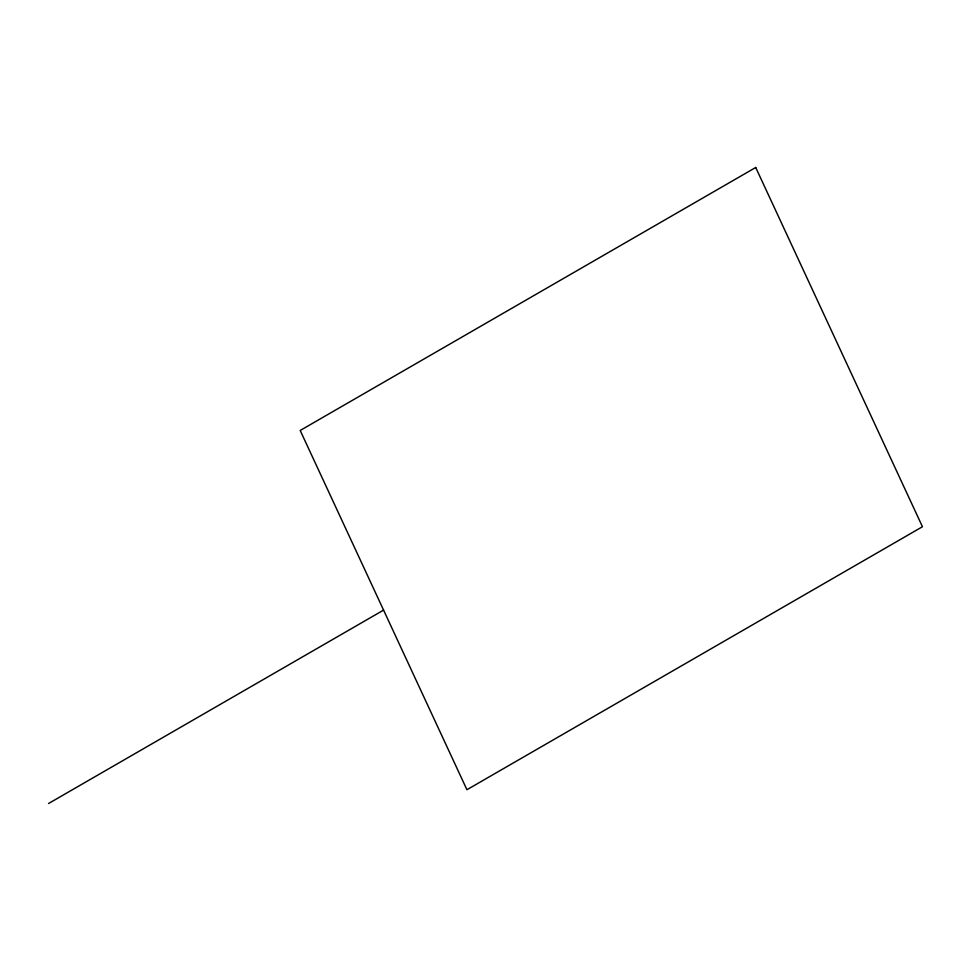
<?xml version="1.0" encoding="UTF-8"?>
<svg xmlns="http://www.w3.org/2000/svg" width="971" height="971" viewBox="0 0 971 971"><rect width="100%" height="100%" fill="white"/><g stroke="black" fill="none" stroke-linecap="round" stroke-linejoin="round"><path stroke-width="1.46" d="M48.55 803.515L383.569 610.104M755.717 167.485L300.197 430.469L466.93 789.726L922.45 526.731L755.717 167.485"/></g></svg>
